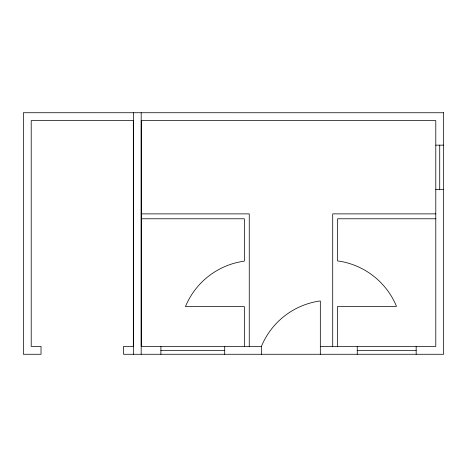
<?xml version="1.0" encoding="UTF-8"?>
<svg xmlns="http://www.w3.org/2000/svg" width="467" height="467" viewBox="0 0 467 467"><rect width="100%" height="100%" fill="white"/><g stroke="black" fill="none" stroke-linecap="round" stroke-linejoin="round"><path stroke-width="0.7" d="M435.793 145.149L443.65 145.149M435.793 189.333L443.65 189.333M141.256 213.874L249.255 213.874L249.255 346.421M435.793 213.874L332.708 213.874L332.708 346.421M141.256 218.784L244.346 218.784L244.346 261.141A74.632 74.632 0 0 0 185.44 306.603L244.346 306.603L244.346 346.421M435.793 218.784L337.618 218.784L337.6 260.907A74.632 74.632 0 0 1 396.512 306.364L337.6 306.364L337.618 346.421M320.321 354.272L320.321 300.929A74.632 74.632 0 0 0 261.415 346.386L141.256 346.421L141.256 120.603L435.793 120.603L435.793 346.421L320.321 346.421M160.893 350.343L224.709 350.343M357.249 350.343L416.161 350.343M439.721 145.149L439.721 189.333M416.161 346.421L416.161 354.272M357.249 346.421L357.249 354.272M261.415 346.386L261.415 354.272M224.709 346.421L224.709 354.272M160.893 346.421L160.893 354.272M141.18 112.751L141.18 354.272M133.597 112.751L133.597 354.272M443.65 112.751L23.35 112.728L23.35 354.272L41.026 354.272L41.026 346.421L31.207 346.421L31.207 120.585L133.323 120.603L133.323 346.421L123.504 346.421L123.504 354.272L443.65 354.272L443.65 112.751"/></g></svg>
